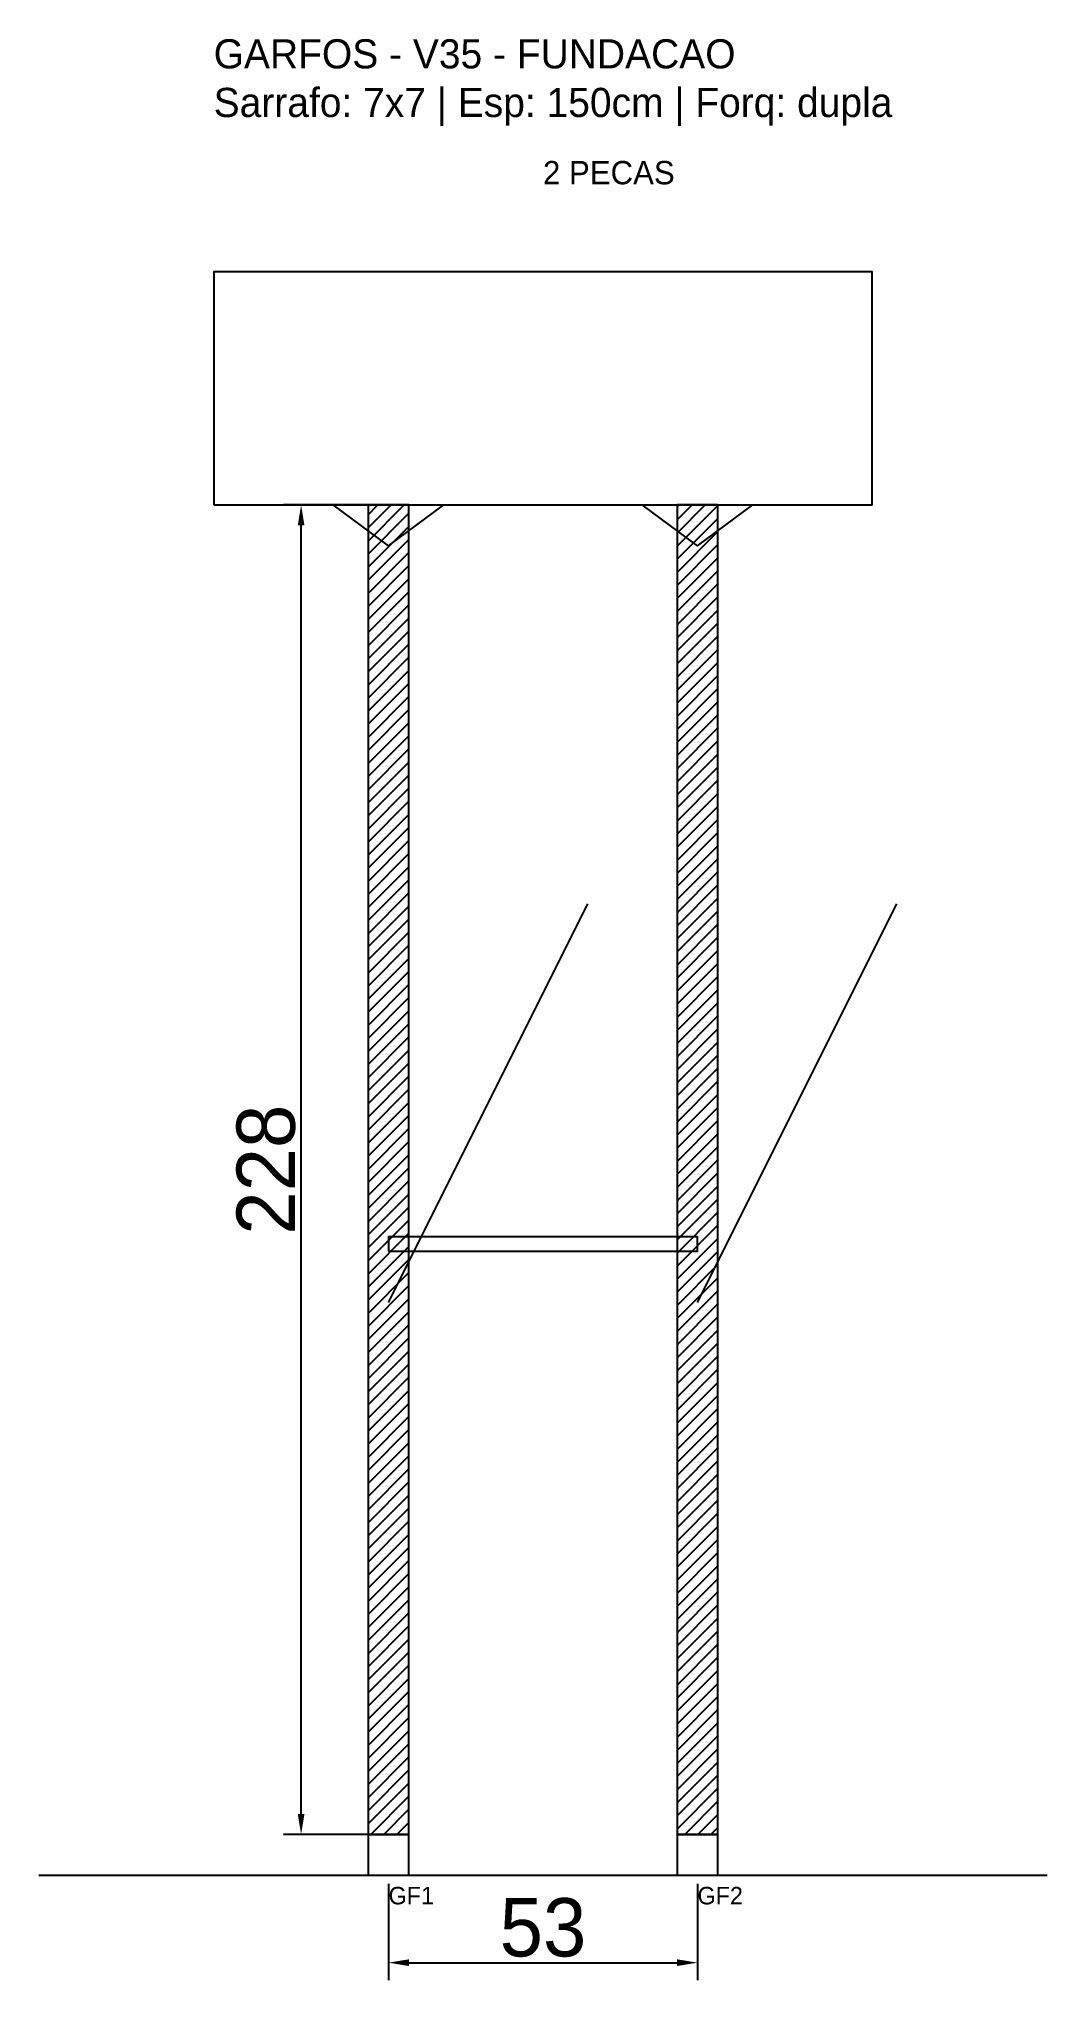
# Model space of a CAD drawing. Header units: metres. Extents: x -30 to 143, y -25 to 308.
import ezdxf

# ---------------------------------------------------------------- set-up
doc = ezdxf.new("R2010")
doc.units = ezdxf.units.M
for name, color, linetype in [('BARRA_ANCORAGEM', 1, 'Continuous'), ('COTA', 241, 'Continuous'), ('GARFOS OK', 3, 'Continuous'), ('NOME DA VIGA', 6, 'Continuous'), ('SARR_7x7', 40, 'Continuous'), ('TIRAS REESCORAMENTO', 252, 'Continuous'), ('VIGAS', 3, 'Continuous')]:
    doc.layers.add(name, color=color, linetype=linetype)
doc.dimstyles.new('EZ DXF', dxfattribs={"dimtxt": 10, "dimasz": 3.5, "dimexe": 3, "dimexo": 1.5, "dimgap": 1, "dimtad": 1, "dimdec": 1, "dimdsep": 46, "dimcen": 2.5, "dimazin": 3, "dimtfac": 1, "dimtmove": 0, "dimatfit": 3})

msp = doc.modelspace()

# ---------------------------------------------------------------- hatches: boundary and pattern name
at = {"layer": 'COTA'}
h = msp.add_hatch(dxfattribs=at)
h.set_pattern_fill('ANSI31', scale=0.5)
h.paths.add_polyline_path([(26.5, 0), (33.5, 0), (33.5, 228), (26.5, 228)])
h = msp.add_hatch(dxfattribs=at)
h.set_pattern_fill('ANSI31', scale=0.5)
h.paths.add_polyline_path([(79.5, 0), (86.5, 0), (86.5, 228), (79.5, 228)])

# ---------------------------------------------------------------- linework, layer by layer
at = {"layer": 'BARRA_ANCORAGEM'}
for p, q in [((30, 91.2), (64.2, 159.6)), ((83, 91.2), (117.2, 159.6))]:
    msp.add_line(p, q, dxfattribs=at)
at = {"layer": 'GARFOS OK'}
for p, q in [((30, 221), (20.5, 228)), ((20.5, 228), (39.5, 228)), ((30, 221), (39.5, 228)), ((83, 221), (73.5, 228)), ((73.5, 228), (92.5, 228)), ((83, 221), (92.5, 228))]:
    msp.add_line(p, q, dxfattribs=at)
at = {"layer": 'GARFOS OK', "linetype": 'CONTINUOUS'}
msp.add_line((-30, -7), (143, -7), dxfattribs=at)
at = {"layer": 'GARFOS OK'}
for points in [[(26.5, 0), (33.5, 0), (33.5, 228), (26.5, 228), (26.5, 0)], [(79.5, 0), (86.5, 0), (86.5, 228), (79.5, 228), (79.5, 0)]]:
    msp.add_lwpolyline(points, dxfattribs=at)
at = {"layer": 'SARR_7x7'}
for points in [[(26.5, -7), (33.5, -7), (33.5, 0), (26.5, 0), (26.5, -7)], [(79.5, -7), (86.5, -7), (86.5, 0), (79.5, 0), (79.5, -7)]]:
    msp.add_lwpolyline(points, dxfattribs=at)
at = {"layer": 'TIRAS REESCORAMENTO'}
msp.add_lwpolyline([(30, 100), (83, 100), (83, 102.5), (30, 102.5), (30, 100)], dxfattribs=at)
at = {"layer": 'VIGAS'}
msp.add_lwpolyline([(0, 228), (113, 228), (113, 268), (0, 268), (0, 228)], dxfattribs=at)

# ---------------------------------------------------------------- texts
at = {"layer": 'NOME DA VIGA'}
for s, height, p in [('2 PECAS', 4, (56.5, 283)), ('GF1', 3, (30, -12)), ('GF2', 3, (83, -12))]:
    msp.add_text(s, height=height, dxfattribs=at).set_placement(p)
at = {"layer": 'NOME DA VIGA', "insert": (0, 293), "char_height": 5, "attachment_point": 7}
msp.add_mtext('GARFOS - V35 - FUNDACAO\\PSarrafo: 7x7 | Esp: 150cm | Forq: dupla', dxfattribs=at)

# ---------------------------------------------------------------- dimensions: what is measured, and where the dimension line sits
at = {"layer": 'COTA'}
msp.add_linear_dim(base=(15, 0), p1=(30, 0), p2=(30, 228), angle=90, dimstyle='EZ DXF', dxfattribs=at).render()
msp.add_linear_dim(base=(30, -22), p1=(30, -7), p2=(83, -7), dimstyle='EZ DXF', dxfattribs=at).render()

doc.saveas('drawing.dxf')
